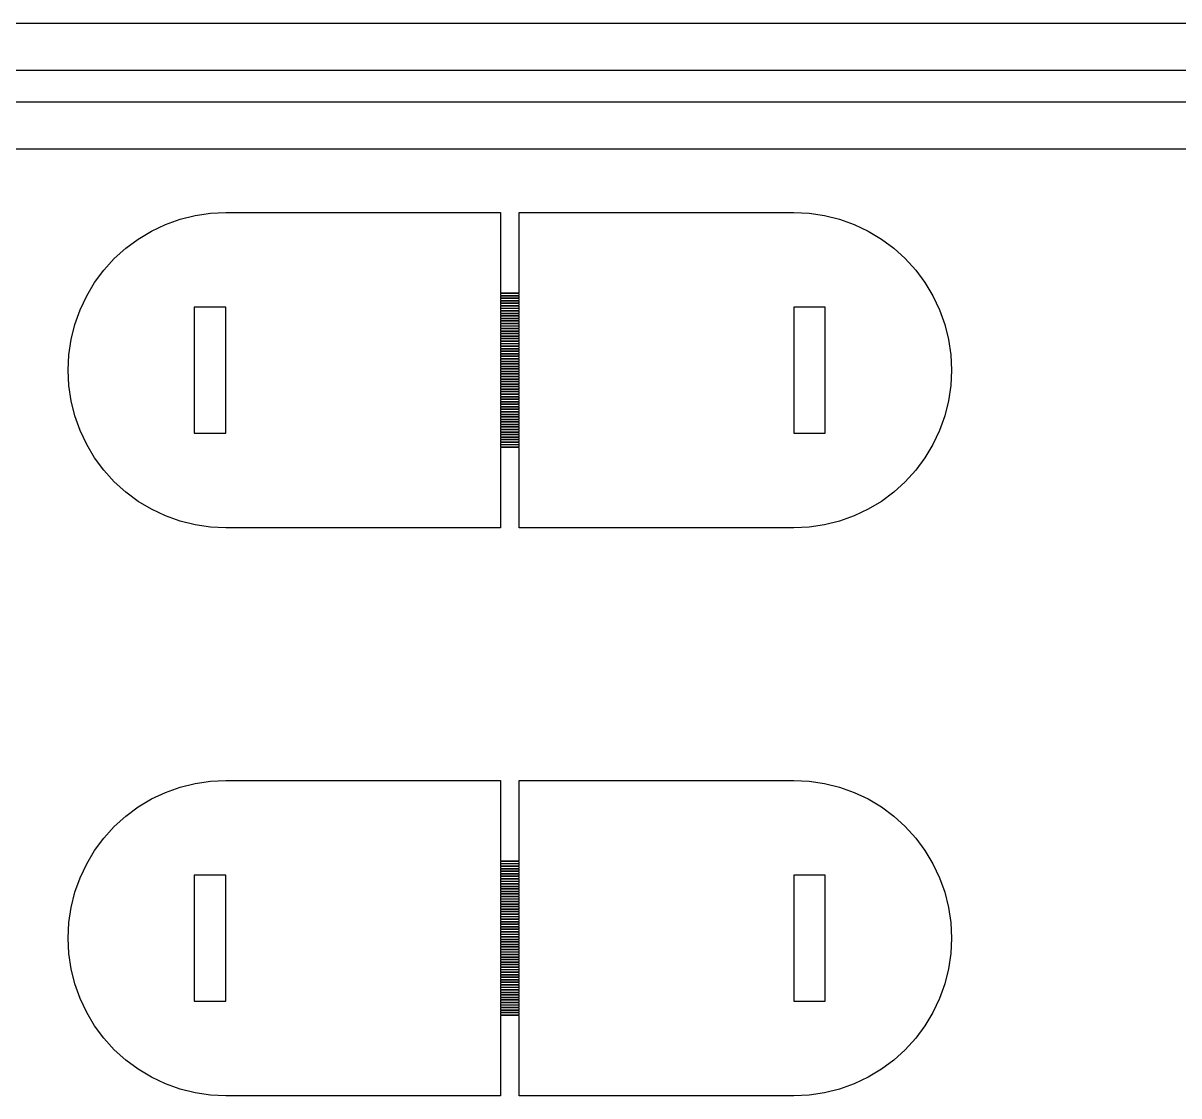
# Model space of a CAD drawing. Header units: metres. Extents: x -16 to 132, y -40 to 113.
# Drawn here: x 19.72 to 38.45, y 57.27 to 74.65 of the extents above; entities that cross this region are included whole.
import ezdxf

# ---------------------------------------------------------------- set-up
doc = ezdxf.new("R2010")
doc.units = ezdxf.units.M

msp = doc.modelspace()

# ---------------------------------------------------------------- linework, layer by layer
for p, q in [((-1.0226, 74.6498), (111.463, 74.6498)), ((110.696, 73.8828), (-0.25565, 73.8828)), ((0.25565, 73.3715), (110.185, 73.3715)), ((109.418, 72.6046), (1.0226, 72.6046)), ((22.5098, 71.5329), (22.7579, 71.5697)), ((22.7579, 71.5697), (23.0085, 71.582)), ((23.0085, 71.582), (27.4568, 71.582)), ((27.4568, 71.582), (27.4568, 70.2782)), ((27.7636, 70.2782), (27.7636, 71.582)), ((27.7636, 71.582), (32.2119, 71.582)), ((32.2119, 71.582), (32.4625, 71.5697)), ((32.4625, 71.5697), (32.7106, 71.5329)), ((21.8034, 71.2801), (22.0302, 71.3874)), ((22.0302, 71.3874), (22.2664, 71.4719)), ((22.2664, 71.4719), (22.5098, 71.5329)), ((32.7106, 71.5329), (32.954, 71.4719)), ((32.954, 71.4719), (33.1902, 71.3874)), ((33.1902, 71.3874), (33.417, 71.2801)), ((21.5882, 71.1511), (21.8034, 71.2801)), ((33.417, 71.2801), (33.6322, 71.1511)), ((21.2008, 70.8332), (21.3867, 71.0017)), ((21.3867, 71.0017), (21.5882, 71.1511)), ((33.6322, 71.1511), (33.8337, 71.0017)), ((33.8337, 71.0017), (34.0196, 70.8332)), ((21.0323, 70.6473), (21.2008, 70.8332)), ((34.0196, 70.8332), (34.1881, 70.6473)), ((20.8829, 70.4458), (21.0323, 70.6473)), ((34.1881, 70.6473), (34.3375, 70.4458)), ((20.7539, 70.2306), (20.8829, 70.4458)), ((34.3375, 70.4458), (34.4665, 70.2306)), ((27.4568, 70.2782), (27.7636, 70.2782)), ((27.7636, 70.2679), (27.4568, 70.2679)), ((27.4568, 70.2679), (27.4568, 70.2373)), ((27.4568, 70.2373), (27.7636, 70.2373)), ((27.7636, 70.2373), (27.7636, 70.2679)), ((20.6466, 70.0038), (20.7539, 70.2306)), ((23.0085, 70.0481), (22.4972, 70.0481)), ((22.4972, 70.0481), (22.4972, 68.0029)), ((23.0085, 68.0029), (23.0085, 70.0481)), ((27.7636, 70.227), (27.4568, 70.227)), ((27.4568, 70.227), (27.4568, 70.1964)), ((27.4568, 70.1964), (27.7636, 70.1964)), ((27.7636, 70.1861), (27.4568, 70.1861)), ((27.4568, 70.1861), (27.4568, 70.1555)), ((27.4568, 70.1555), (27.7636, 70.1555)), ((27.7636, 70.1452), (27.4568, 70.1452)), ((27.4568, 70.1452), (27.4568, 70.1145)), ((27.4568, 70.1145), (27.7636, 70.1145)), ((27.7636, 70.1043), (27.4568, 70.1043)), ((27.4568, 70.1043), (27.4568, 70.0737)), ((27.4568, 70.0737), (27.7636, 70.0737)), ((27.7636, 70.0634), (27.4568, 70.0634)), ((27.4568, 70.0634), (27.4568, 70.0327)), ((27.7636, 70.1964), (27.7636, 70.227)), ((27.7636, 70.1555), (27.7636, 70.1861)), ((27.7636, 70.1145), (27.7636, 70.1452)), ((27.7636, 70.0737), (27.7636, 70.1043)), ((27.7636, 70.0327), (27.7636, 70.0634)), ((32.7232, 70.0481), (32.2119, 70.0481)), ((32.2119, 70.0481), (32.2119, 68.0029)), ((32.7232, 68.0029), (32.7232, 70.0481)), ((34.4665, 70.2306), (34.5738, 70.0038)), ((20.5621, 69.7676), (20.6466, 70.0038)), ((27.4568, 70.0327), (27.7636, 70.0327)), ((27.7636, 70.0225), (27.4568, 70.0225)), ((27.4568, 70.0225), (27.4568, 69.9918)), ((27.4568, 69.9918), (27.7636, 69.9918)), ((27.7636, 69.9816), (27.4568, 69.9816)), ((27.4568, 69.9816), (27.4568, 69.9509)), ((27.4568, 69.9509), (27.7636, 69.9509)), ((27.7636, 69.9407), (27.4568, 69.9407)), ((27.4568, 69.9407), (27.4568, 69.91)), ((27.4568, 69.91), (27.7636, 69.91)), ((27.7636, 69.8998), (27.4568, 69.8998)), ((27.4568, 69.8998), (27.4568, 69.8691)), ((27.4568, 69.8691), (27.7636, 69.8691)), ((27.7636, 69.9918), (27.7636, 70.0225)), ((27.7636, 69.9509), (27.7636, 69.9816)), ((27.7636, 69.91), (27.7636, 69.9407)), ((27.7636, 69.8691), (27.7636, 69.8998)), ((34.5738, 70.0038), (34.6583, 69.7676)), ((20.5011, 69.5242), (20.5621, 69.7676)), ((27.7636, 69.8589), (27.4568, 69.8589)), ((27.4568, 69.8589), (27.4568, 69.8282)), ((27.4568, 69.8282), (27.7636, 69.8282)), ((27.7636, 69.818), (27.4568, 69.818)), ((27.4568, 69.818), (27.4568, 69.7873)), ((27.4568, 69.7873), (27.7636, 69.7873)), ((27.7636, 69.7771), (27.4568, 69.7771)), ((27.4568, 69.7771), (27.4568, 69.7464)), ((27.4568, 69.7464), (27.7636, 69.7464)), ((27.7636, 69.7362), (27.4568, 69.7362)), ((27.4568, 69.7362), (27.4568, 69.7055)), ((27.4568, 69.7055), (27.7636, 69.7055)), ((27.7636, 69.6953), (27.4568, 69.6953)), ((27.4568, 69.6953), (27.4568, 69.6646)), ((27.7636, 69.8282), (27.7636, 69.8589)), ((27.7636, 69.7873), (27.7636, 69.818)), ((27.7636, 69.7464), (27.7636, 69.7771)), ((27.7636, 69.7055), (27.7636, 69.7362)), ((27.7636, 69.6646), (27.7636, 69.6953)), ((34.6583, 69.7676), (34.7193, 69.5242)), ((20.4643, 69.2761), (20.5011, 69.5242)), ((27.4568, 69.6646), (27.7636, 69.6646)), ((27.7636, 69.6544), (27.4568, 69.6544)), ((27.4568, 69.6544), (27.4568, 69.6237)), ((27.4568, 69.6237), (27.7636, 69.6237)), ((27.7636, 69.6135), (27.4568, 69.6135)), ((27.4568, 69.6135), (27.4568, 69.5828)), ((27.4568, 69.5828), (27.7636, 69.5828)), ((27.7636, 69.5726), (27.4568, 69.5726)), ((27.4568, 69.5726), (27.4568, 69.5419)), ((27.4568, 69.5419), (27.7636, 69.5419)), ((27.7636, 69.5317), (27.4568, 69.5317)), ((27.4568, 69.5317), (27.4568, 69.501)), ((27.4568, 69.501), (27.7636, 69.501)), ((27.7636, 69.4908), (27.4568, 69.4908)), ((27.4568, 69.4908), (27.4568, 69.4601)), ((27.7636, 69.6237), (27.7636, 69.6544)), ((27.7636, 69.5828), (27.7636, 69.6135)), ((27.7636, 69.5419), (27.7636, 69.5726)), ((27.7636, 69.501), (27.7636, 69.5317)), ((27.7636, 69.4601), (27.7636, 69.4908)), ((34.7193, 69.5242), (34.7561, 69.2761)), ((27.4568, 69.4601), (27.7636, 69.4601)), ((27.7636, 69.4499), (27.4568, 69.4499)), ((27.4568, 69.4499), (27.4568, 69.4192)), ((27.4568, 69.4192), (27.7636, 69.4192)), ((27.7636, 69.409), (27.4568, 69.409)), ((27.4568, 69.409), (27.4568, 69.3783)), ((27.4568, 69.3783), (27.7636, 69.3783)), ((27.7636, 69.3681), (27.4568, 69.3681)), ((27.4568, 69.3681), (27.4568, 69.3374)), ((27.4568, 69.3374), (27.7636, 69.3374)), ((27.7636, 69.3272), (27.4568, 69.3272)), ((27.4568, 69.3272), (27.4568, 69.2965)), ((27.7636, 69.4192), (27.7636, 69.4499)), ((27.7636, 69.3783), (27.7636, 69.409)), ((27.7636, 69.3374), (27.7636, 69.3681)), ((27.7636, 69.2965), (27.7636, 69.3272)), ((20.452, 69.0255), (20.4643, 69.2761)), ((27.4568, 69.2965), (27.7636, 69.2965)), ((27.7636, 69.2862), (27.4568, 69.2862)), ((27.4568, 69.2862), (27.4568, 69.2556)), ((27.4568, 69.2556), (27.7636, 69.2556)), ((27.7636, 69.2453), (27.4568, 69.2453)), ((27.4568, 69.2453), (27.4568, 69.2147)), ((27.4568, 69.2147), (27.7636, 69.2147)), ((27.7636, 69.2044), (27.4568, 69.2044)), ((27.4568, 69.2044), (27.4568, 69.1738)), ((27.4568, 69.1738), (27.7636, 69.1738)), ((27.7636, 69.1635), (27.4568, 69.1635)), ((27.4568, 69.1635), (27.4568, 69.1329)), ((27.4568, 69.1329), (27.7636, 69.1329)), ((27.7636, 69.1226), (27.4568, 69.1226)), ((27.4568, 69.1226), (27.4568, 69.0919)), ((27.7636, 69.2556), (27.7636, 69.2862)), ((27.7636, 69.2147), (27.7636, 69.2453)), ((27.7636, 69.1738), (27.7636, 69.2044)), ((27.7636, 69.1329), (27.7636, 69.1635)), ((27.7636, 69.0919), (27.7636, 69.1226)), ((34.7561, 69.2761), (34.7684, 69.0255)), ((20.4643, 68.7749), (20.452, 69.0255)), ((27.4568, 69.0919), (27.7636, 69.0919)), ((27.7636, 69.0817), (27.4568, 69.0817)), ((27.4568, 69.0817), (27.4568, 69.0511)), ((27.4568, 69.0511), (27.7636, 69.0511)), ((27.7636, 69.0408), (27.4568, 69.0408)), ((27.4568, 69.0408), (27.4568, 69.0101)), ((27.4568, 69.0101), (27.7636, 69.0101)), ((27.7636, 68.9999), (27.4568, 68.9999)), ((27.4568, 68.9999), (27.4568, 68.9693)), ((27.4568, 68.9693), (27.7636, 68.9693)), ((27.7636, 68.959), (27.4568, 68.959)), ((27.4568, 68.959), (27.4568, 68.9284)), ((27.4568, 68.9284), (27.7636, 68.9284)), ((27.7636, 69.0511), (27.7636, 69.0817)), ((27.7636, 69.0101), (27.7636, 69.0408)), ((27.7636, 68.9693), (27.7636, 68.9999)), ((27.7636, 68.9284), (27.7636, 68.959)), ((34.7684, 69.0255), (34.7561, 68.7749)), ((20.5011, 68.5267), (20.4643, 68.7749)), ((27.7636, 68.9181), (27.4568, 68.9181)), ((27.4568, 68.9181), (27.4568, 68.8875)), ((27.4568, 68.8875), (27.7636, 68.8875)), ((27.7636, 68.8772), (27.4568, 68.8772)), ((27.4568, 68.8772), (27.4568, 68.8465)), ((27.4568, 68.8465), (27.7636, 68.8465)), ((27.7636, 68.8363), (27.4568, 68.8363)), ((27.4568, 68.8363), (27.4568, 68.8056)), ((27.4568, 68.8056), (27.7636, 68.8056)), ((27.7636, 68.7954), (27.4568, 68.7954)), ((27.4568, 68.7954), (27.4568, 68.7647)), ((27.4568, 68.7647), (27.7636, 68.7647)), ((27.7636, 68.7545), (27.4568, 68.7545)), ((27.4568, 68.7545), (27.4568, 68.7238)), ((27.7636, 68.8875), (27.7636, 68.9181)), ((27.7636, 68.8465), (27.7636, 68.8772)), ((27.7636, 68.8056), (27.7636, 68.8363)), ((27.7636, 68.7647), (27.7636, 68.7954)), ((27.7636, 68.7238), (27.7636, 68.7545)), ((34.7561, 68.7749), (34.7193, 68.5267)), ((27.4568, 68.7238), (27.7636, 68.7238)), ((27.7636, 68.7136), (27.4568, 68.7136)), ((27.4568, 68.7136), (27.4568, 68.6829)), ((27.4568, 68.6829), (27.7636, 68.6829)), ((27.7636, 68.6727), (27.4568, 68.6727)), ((27.4568, 68.6727), (27.4568, 68.642)), ((27.4568, 68.642), (27.7636, 68.642)), ((27.7636, 68.6318), (27.4568, 68.6318)), ((27.4568, 68.6318), (27.4568, 68.6011)), ((27.4568, 68.6011), (27.7636, 68.6011)), ((27.7636, 68.5909), (27.4568, 68.5909)), ((27.4568, 68.5909), (27.4568, 68.5602)), ((27.4568, 68.5602), (27.7636, 68.5602)), ((27.7636, 68.55), (27.4568, 68.55)), ((27.4568, 68.55), (27.4568, 68.5193)), ((27.7636, 68.6829), (27.7636, 68.7136)), ((27.7636, 68.642), (27.7636, 68.6727)), ((27.7636, 68.6011), (27.7636, 68.6318)), ((27.7636, 68.5602), (27.7636, 68.5909)), ((27.7636, 68.5193), (27.7636, 68.55)), ((20.5621, 68.2834), (20.5011, 68.5267)), ((27.4568, 68.5193), (27.7636, 68.5193)), ((27.7636, 68.5091), (27.4568, 68.5091)), ((27.4568, 68.5091), (27.4568, 68.4784)), ((27.4568, 68.4784), (27.7636, 68.4784)), ((27.7636, 68.4682), (27.4568, 68.4682)), ((27.4568, 68.4682), (27.4568, 68.4375)), ((27.4568, 68.4375), (27.7636, 68.4375)), ((27.7636, 68.4273), (27.4568, 68.4273)), ((27.4568, 68.4273), (27.4568, 68.3966)), ((27.4568, 68.3966), (27.7636, 68.3966)), ((27.7636, 68.3864), (27.4568, 68.3864)), ((27.4568, 68.3864), (27.4568, 68.3557)), ((27.7636, 68.4784), (27.7636, 68.5091)), ((27.7636, 68.4375), (27.7636, 68.4682)), ((27.7636, 68.3966), (27.7636, 68.4273)), ((27.7636, 68.3557), (27.7636, 68.3864)), ((34.7193, 68.5267), (34.6583, 68.2834)), ((20.6466, 68.0472), (20.5621, 68.2834)), ((27.4568, 68.3557), (27.7636, 68.3557)), ((27.7636, 68.3455), (27.4568, 68.3455)), ((27.4568, 68.3455), (27.4568, 68.3148)), ((27.4568, 68.3148), (27.7636, 68.3148)), ((27.7636, 68.3046), (27.4568, 68.3046)), ((27.4568, 68.3046), (27.4568, 68.2739)), ((27.4568, 68.2739), (27.7636, 68.2739)), ((27.7636, 68.2637), (27.4568, 68.2637)), ((27.4568, 68.2637), (27.4568, 68.233)), ((27.4568, 68.233), (27.7636, 68.233)), ((27.7636, 68.2228), (27.4568, 68.2228)), ((27.4568, 68.2228), (27.4568, 68.1921)), ((27.4568, 68.1921), (27.7636, 68.1921)), ((27.7636, 68.1819), (27.4568, 68.1819)), ((27.4568, 68.1819), (27.4568, 68.1512)), ((27.7636, 68.3148), (27.7636, 68.3455)), ((27.7636, 68.2739), (27.7636, 68.3046)), ((27.7636, 68.233), (27.7636, 68.2637)), ((27.7636, 68.1921), (27.7636, 68.2228)), ((27.7636, 68.1512), (27.7636, 68.1819)), ((34.6583, 68.2834), (34.5738, 68.0472)), ((20.7539, 67.8204), (20.6466, 68.0472)), ((22.4972, 68.0029), (23.0085, 68.0029)), ((27.4568, 68.1512), (27.7636, 68.1512)), ((27.7636, 68.141), (27.4568, 68.141)), ((27.4568, 68.141), (27.4568, 68.1103)), ((27.4568, 68.1103), (27.7636, 68.1103)), ((27.7636, 68.1), (27.4568, 68.1)), ((27.4568, 68.1), (27.4568, 68.0694)), ((27.4568, 68.0694), (27.7636, 68.0694)), ((27.7636, 68.0591), (27.4568, 68.0591)), ((27.4568, 68.0591), (27.4568, 68.0285)), ((27.4568, 68.0285), (27.7636, 68.0285)), ((27.7636, 68.0182), (27.4568, 68.0182)), ((27.4568, 68.0182), (27.4568, 67.9875)), ((27.4568, 67.9875), (27.7636, 67.9875)), ((27.7636, 68.1103), (27.7636, 68.141)), ((27.7636, 68.0694), (27.7636, 68.1)), ((27.7636, 68.0285), (27.7636, 68.0591)), ((27.7636, 67.9875), (27.7636, 68.0182)), ((32.2119, 68.0029), (32.7232, 68.0029)), ((34.5738, 68.0472), (34.4665, 67.8204)), ((20.8829, 67.6052), (20.7539, 67.8204)), ((27.7636, 67.9773), (27.4568, 67.9773)), ((27.4568, 67.9773), (27.4568, 67.9467)), ((27.4568, 67.9467), (27.7636, 67.9467)), ((27.7636, 67.9364), (27.4568, 67.9364)), ((27.4568, 67.9364), (27.4568, 67.9058)), ((27.4568, 67.9058), (27.7636, 67.9058)), ((27.7636, 67.8955), (27.4568, 67.8955)), ((27.4568, 67.8955), (27.4568, 67.8649)), ((27.4568, 67.8649), (27.7636, 67.8649)), ((27.7636, 67.8546), (27.4568, 67.8546)), ((27.4568, 67.8546), (27.4568, 67.8239)), ((27.4568, 67.8239), (27.7636, 67.8239)), ((27.7636, 67.8137), (27.4568, 67.8137)), ((27.4568, 67.8137), (27.4568, 67.783)), ((27.7636, 67.9467), (27.7636, 67.9773)), ((27.7636, 67.9058), (27.7636, 67.9364)), ((27.7636, 67.8649), (27.7636, 67.8955)), ((27.7636, 67.8239), (27.7636, 67.8546)), ((27.7636, 67.783), (27.7636, 67.8137)), ((34.4665, 67.8204), (34.3375, 67.6052)), ((27.4568, 67.783), (27.7636, 67.783)), ((27.7636, 67.7728), (27.4568, 67.7728)), ((27.4568, 67.7728), (27.4568, 66.469)), ((27.7636, 66.469), (27.7636, 67.7728)), ((21.0323, 67.4037), (20.8829, 67.6052)), ((34.3375, 67.6052), (34.1881, 67.4037)), ((21.2008, 67.2178), (21.0323, 67.4037)), ((34.1881, 67.4037), (34.0196, 67.2178)), ((21.3867, 67.0493), (21.2008, 67.2178)), ((34.0196, 67.2178), (33.8337, 67.0493)), ((21.5882, 66.8999), (21.3867, 67.0493)), ((21.8034, 66.7709), (21.5882, 66.8999)), ((33.6322, 66.8999), (33.417, 66.7709)), ((33.8337, 67.0493), (33.6322, 66.8999)), ((22.0302, 66.6636), (21.8034, 66.7709)), ((33.417, 66.7709), (33.1902, 66.6636)), ((22.2664, 66.5791), (22.0302, 66.6636)), ((22.5098, 66.5181), (22.2664, 66.5791)), ((22.7579, 66.4813), (22.5098, 66.5181)), ((32.7106, 66.5181), (32.4625, 66.4813)), ((32.954, 66.5791), (32.7106, 66.5181)), ((33.1902, 66.6636), (32.954, 66.5791)), ((23.0085, 66.469), (22.7579, 66.4813)), ((27.4568, 66.469), (23.0085, 66.469)), ((32.2119, 66.469), (27.7636, 66.469)), ((32.4625, 66.4813), (32.2119, 66.469)), ((22.7579, 62.3663), (23.0085, 62.3786)), ((23.0085, 62.3786), (27.4568, 62.3786)), ((27.4568, 62.3786), (27.4568, 61.0748)), ((27.7636, 61.0748), (27.7636, 62.3786)), ((27.7636, 62.3786), (32.2119, 62.3786)), ((32.2119, 62.3786), (32.4625, 62.3663)), ((21.8034, 62.0767), (22.0302, 62.184)), ((22.0302, 62.184), (22.2664, 62.2685)), ((22.2664, 62.2685), (22.5098, 62.3295)), ((22.5098, 62.3295), (22.7579, 62.3663)), ((32.4625, 62.3663), (32.7106, 62.3295)), ((32.7106, 62.3295), (32.954, 62.2685)), ((32.954, 62.2685), (33.1902, 62.184)), ((33.1902, 62.184), (33.417, 62.0767)), ((21.5882, 61.9477), (21.8034, 62.0767)), ((33.417, 62.0767), (33.6322, 61.9477)), ((21.3867, 61.7983), (21.5882, 61.9477)), ((33.6322, 61.9477), (33.8337, 61.7983)), ((21.0323, 61.4439), (21.2008, 61.6298)), ((21.2008, 61.6298), (21.3867, 61.7983)), ((33.8337, 61.7983), (34.0196, 61.6298)), ((34.0196, 61.6298), (34.1881, 61.4439)), ((20.8829, 61.2424), (21.0323, 61.4439)), ((34.1881, 61.4439), (34.3375, 61.2424)), ((20.7539, 61.0272), (20.8829, 61.2424)), ((27.4568, 61.0748), (27.7636, 61.0748)), ((27.7636, 61.0645), (27.4568, 61.0645)), ((27.4568, 61.0645), (27.4568, 61.0339)), ((27.7636, 61.0339), (27.7636, 61.0645)), ((34.3375, 61.2424), (34.4665, 61.0272)), ((20.6466, 60.8004), (20.7539, 61.0272)), ((27.4568, 61.0339), (27.7636, 61.0339)), ((27.7636, 61.0236), (27.4568, 61.0236)), ((27.4568, 61.0236), (27.4568, 60.993)), ((27.4568, 60.993), (27.7636, 60.993)), ((27.7636, 60.9827), (27.4568, 60.9827)), ((27.4568, 60.9827), (27.4568, 60.9521)), ((27.4568, 60.9521), (27.7636, 60.9521)), ((27.7636, 60.9418), (27.4568, 60.9418)), ((27.4568, 60.9418), (27.4568, 60.9111)), ((27.4568, 60.9111), (27.7636, 60.9111)), ((27.7636, 60.9009), (27.4568, 60.9009)), ((27.4568, 60.9009), (27.4568, 60.8703)), ((27.4568, 60.8703), (27.7636, 60.8703)), ((27.7636, 60.993), (27.7636, 61.0236)), ((27.7636, 60.9521), (27.7636, 60.9827)), ((27.7636, 60.9111), (27.7636, 60.9418)), ((27.7636, 60.8703), (27.7636, 60.9009)), ((34.4665, 61.0272), (34.5738, 60.8004)), ((20.5621, 60.5642), (20.6466, 60.8004)), ((23.0085, 60.8447), (22.4972, 60.8447)), ((22.4972, 60.8447), (22.4972, 58.7995)), ((23.0085, 58.7995), (23.0085, 60.8447)), ((27.7636, 60.86), (27.4568, 60.86)), ((27.4568, 60.86), (27.4568, 60.8293)), ((27.4568, 60.8293), (27.7636, 60.8293)), ((27.7636, 60.8191), (27.4568, 60.8191)), ((27.4568, 60.8191), (27.4568, 60.7884)), ((27.4568, 60.7884), (27.7636, 60.7884)), ((27.7636, 60.7782), (27.4568, 60.7782)), ((27.4568, 60.7782), (27.4568, 60.7475)), ((27.4568, 60.7475), (27.7636, 60.7475)), ((27.7636, 60.7373), (27.4568, 60.7373)), ((27.4568, 60.7373), (27.4568, 60.7066)), ((27.4568, 60.7066), (27.7636, 60.7066)), ((27.7636, 60.6964), (27.4568, 60.6964)), ((27.4568, 60.6964), (27.4568, 60.6657)), ((27.7636, 60.8293), (27.7636, 60.86)), ((27.7636, 60.7884), (27.7636, 60.8191)), ((27.7636, 60.7475), (27.7636, 60.7782)), ((27.7636, 60.7066), (27.7636, 60.7373)), ((27.7636, 60.6657), (27.7636, 60.6964)), ((32.7232, 60.8447), (32.2119, 60.8447)), ((32.2119, 60.8447), (32.2119, 58.7995)), ((32.7232, 58.7995), (32.7232, 60.8447)), ((34.5738, 60.8004), (34.6583, 60.5642)), ((20.5011, 60.3208), (20.5621, 60.5642)), ((27.4568, 60.6657), (27.7636, 60.6657)), ((27.7636, 60.6555), (27.4568, 60.6555)), ((27.4568, 60.6555), (27.4568, 60.6248)), ((27.4568, 60.6248), (27.7636, 60.6248)), ((27.7636, 60.6146), (27.4568, 60.6146)), ((27.4568, 60.6146), (27.4568, 60.5839)), ((27.4568, 60.5839), (27.7636, 60.5839)), ((27.7636, 60.5737), (27.4568, 60.5737)), ((27.4568, 60.5737), (27.4568, 60.543)), ((27.4568, 60.543), (27.7636, 60.543)), ((27.7636, 60.5328), (27.4568, 60.5328)), ((27.4568, 60.5328), (27.4568, 60.5021)), ((27.4568, 60.5021), (27.7636, 60.5021)), ((27.7636, 60.6248), (27.7636, 60.6555)), ((27.7636, 60.5839), (27.7636, 60.6146)), ((27.7636, 60.543), (27.7636, 60.5737)), ((27.7636, 60.5021), (27.7636, 60.5328)), ((34.6583, 60.5642), (34.7193, 60.3208)), ((20.4643, 60.0727), (20.5011, 60.3208)), ((27.7636, 60.4919), (27.4568, 60.4919)), ((27.4568, 60.4919), (27.4568, 60.4612)), ((27.4568, 60.4612), (27.7636, 60.4612)), ((27.7636, 60.451), (27.4568, 60.451)), ((27.4568, 60.451), (27.4568, 60.4203)), ((27.4568, 60.4203), (27.7636, 60.4203)), ((27.7636, 60.4101), (27.4568, 60.4101)), ((27.4568, 60.4101), (27.4568, 60.3794)), ((27.4568, 60.3794), (27.7636, 60.3794)), ((27.7636, 60.3692), (27.4568, 60.3692)), ((27.4568, 60.3692), (27.4568, 60.3385)), ((27.4568, 60.3385), (27.7636, 60.3385)), ((27.7636, 60.3283), (27.4568, 60.3283)), ((27.4568, 60.3283), (27.4568, 60.2976)), ((27.7636, 60.4612), (27.7636, 60.4919)), ((27.7636, 60.4203), (27.7636, 60.451)), ((27.7636, 60.3794), (27.7636, 60.4101)), ((27.7636, 60.3385), (27.7636, 60.3692)), ((27.7636, 60.2976), (27.7636, 60.3283)), ((34.7193, 60.3208), (34.7561, 60.0727)), ((27.4568, 60.2976), (27.7636, 60.2976)), ((27.7636, 60.2874), (27.4568, 60.2874)), ((27.4568, 60.2874), (27.4568, 60.2567)), ((27.4568, 60.2567), (27.7636, 60.2567)), ((27.7636, 60.2465), (27.4568, 60.2465)), ((27.4568, 60.2465), (27.4568, 60.2158)), ((27.4568, 60.2158), (27.7636, 60.2158)), ((27.7636, 60.2056), (27.4568, 60.2056)), ((27.4568, 60.2056), (27.4568, 60.1749)), ((27.4568, 60.1749), (27.7636, 60.1749)), ((27.7636, 60.1647), (27.4568, 60.1647)), ((27.4568, 60.1647), (27.4568, 60.134)), ((27.4568, 60.134), (27.7636, 60.134)), ((27.7636, 60.1238), (27.4568, 60.1238)), ((27.4568, 60.1238), (27.4568, 60.0931)), ((27.7636, 60.2567), (27.7636, 60.2874)), ((27.7636, 60.2158), (27.7636, 60.2465)), ((27.7636, 60.1749), (27.7636, 60.2056)), ((27.7636, 60.134), (27.7636, 60.1647)), ((27.7636, 60.0931), (27.7636, 60.1238)), ((20.452, 59.8221), (20.4643, 60.0727)), ((27.4568, 60.0931), (27.7636, 60.0931)), ((27.7636, 60.0828), (27.4568, 60.0828)), ((27.4568, 60.0828), (27.4568, 60.0522)), ((27.4568, 60.0522), (27.7636, 60.0522)), ((27.7636, 60.0419), (27.4568, 60.0419)), ((27.4568, 60.0419), (27.4568, 60.0113)), ((27.4568, 60.0113), (27.7636, 60.0113)), ((27.7636, 60.001), (27.4568, 60.001)), ((27.4568, 60.001), (27.4568, 59.9704)), ((27.4568, 59.9704), (27.7636, 59.9704)), ((27.7636, 59.9601), (27.4568, 59.9601)), ((27.4568, 59.9601), (27.4568, 59.9295)), ((27.7636, 60.0522), (27.7636, 60.0828)), ((27.7636, 60.0113), (27.7636, 60.0419)), ((27.7636, 59.9704), (27.7636, 60.001)), ((27.7636, 59.9295), (27.7636, 59.9601)), ((34.7561, 60.0727), (34.7684, 59.8221)), ((20.4643, 59.5715), (20.452, 59.8221)), ((27.4568, 59.9295), (27.7636, 59.9295)), ((27.7636, 59.9192), (27.4568, 59.9192)), ((27.4568, 59.9192), (27.4568, 59.8885)), ((27.4568, 59.8885), (27.7636, 59.8885)), ((27.7636, 59.8783), (27.4568, 59.8783)), ((27.4568, 59.8783), (27.4568, 59.8477)), ((27.4568, 59.8477), (27.7636, 59.8477)), ((27.7636, 59.8374), (27.4568, 59.8374)), ((27.4568, 59.8374), (27.4568, 59.8067)), ((27.4568, 59.8067), (27.7636, 59.8067)), ((27.7636, 59.7965), (27.4568, 59.7965)), ((27.4568, 59.7965), (27.4568, 59.7659)), ((27.4568, 59.7659), (27.7636, 59.7659)), ((27.7636, 59.7556), (27.4568, 59.7556)), ((27.4568, 59.7556), (27.4568, 59.725)), ((27.7636, 59.8885), (27.7636, 59.9192)), ((27.7636, 59.8477), (27.7636, 59.8783)), ((27.7636, 59.8067), (27.7636, 59.8374)), ((27.7636, 59.7659), (27.7636, 59.7965)), ((27.7636, 59.725), (27.7636, 59.7556)), ((34.7684, 59.8221), (34.7561, 59.5715)), ((20.5011, 59.3233), (20.4643, 59.5715)), ((27.4568, 59.725), (27.7636, 59.725)), ((27.7636, 59.7147), (27.4568, 59.7147)), ((27.4568, 59.7147), (27.4568, 59.6841)), ((27.4568, 59.6841), (27.7636, 59.6841)), ((27.7636, 59.6738), (27.4568, 59.6738)), ((27.4568, 59.6738), (27.4568, 59.6431)), ((27.4568, 59.6431), (27.7636, 59.6431)), ((27.7636, 59.6329), (27.4568, 59.6329)), ((27.4568, 59.6329), (27.4568, 59.6022)), ((27.4568, 59.6022), (27.7636, 59.6022)), ((27.7636, 59.592), (27.4568, 59.592)), ((27.4568, 59.592), (27.4568, 59.5613)), ((27.4568, 59.5613), (27.7636, 59.5613)), ((27.7636, 59.6841), (27.7636, 59.7147)), ((27.7636, 59.6431), (27.7636, 59.6738)), ((27.7636, 59.6022), (27.7636, 59.6329)), ((27.7636, 59.5613), (27.7636, 59.592)), ((34.7561, 59.5715), (34.7193, 59.3233)), ((27.7636, 59.5511), (27.4568, 59.5511)), ((27.4568, 59.5511), (27.4568, 59.5204)), ((27.4568, 59.5204), (27.7636, 59.5204)), ((27.7636, 59.5102), (27.4568, 59.5102)), ((27.4568, 59.5102), (27.4568, 59.4795)), ((27.4568, 59.4795), (27.7636, 59.4795)), ((27.7636, 59.4693), (27.4568, 59.4693)), ((27.4568, 59.4693), (27.4568, 59.4386)), ((27.4568, 59.4386), (27.7636, 59.4386)), ((27.7636, 59.4284), (27.4568, 59.4284)), ((27.4568, 59.4284), (27.4568, 59.3977)), ((27.4568, 59.3977), (27.7636, 59.3977)), ((27.7636, 59.3875), (27.4568, 59.3875)), ((27.4568, 59.3875), (27.4568, 59.3568)), ((27.7636, 59.5204), (27.7636, 59.5511)), ((27.7636, 59.4795), (27.7636, 59.5102)), ((27.7636, 59.4386), (27.7636, 59.4693)), ((27.7636, 59.3977), (27.7636, 59.4284)), ((27.7636, 59.3568), (27.7636, 59.3875)), ((20.5621, 59.08), (20.5011, 59.3233)), ((27.4568, 59.3568), (27.7636, 59.3568)), ((27.7636, 59.3466), (27.4568, 59.3466)), ((27.4568, 59.3466), (27.4568, 59.3159)), ((27.4568, 59.3159), (27.7636, 59.3159)), ((27.7636, 59.3057), (27.4568, 59.3057)), ((27.4568, 59.3057), (27.4568, 59.275)), ((27.4568, 59.275), (27.7636, 59.275)), ((27.7636, 59.2648), (27.4568, 59.2648)), ((27.4568, 59.2648), (27.4568, 59.2341)), ((27.4568, 59.2341), (27.7636, 59.2341)), ((27.7636, 59.2239), (27.4568, 59.2239)), ((27.4568, 59.2239), (27.4568, 59.1932)), ((27.4568, 59.1932), (27.7636, 59.1932)), ((27.7636, 59.3159), (27.7636, 59.3466)), ((27.7636, 59.275), (27.7636, 59.3057)), ((27.7636, 59.2341), (27.7636, 59.2648)), ((27.7636, 59.1932), (27.7636, 59.2239)), ((34.7193, 59.3233), (34.6583, 59.08)), ((20.6466, 58.8438), (20.5621, 59.08)), ((27.7636, 59.183), (27.4568, 59.183)), ((27.4568, 59.183), (27.4568, 59.1523)), ((27.4568, 59.1523), (27.7636, 59.1523)), ((27.7636, 59.1421), (27.4568, 59.1421)), ((27.4568, 59.1421), (27.4568, 59.1114)), ((27.4568, 59.1114), (27.7636, 59.1114)), ((27.7636, 59.1012), (27.4568, 59.1012)), ((27.4568, 59.1012), (27.4568, 59.0705)), ((27.4568, 59.0705), (27.7636, 59.0705)), ((27.7636, 59.0603), (27.4568, 59.0603)), ((27.4568, 59.0603), (27.4568, 59.0296)), ((27.4568, 59.0296), (27.7636, 59.0296)), ((27.7636, 59.0194), (27.4568, 59.0194)), ((27.4568, 59.0194), (27.4568, 58.9887)), ((27.7636, 59.1523), (27.7636, 59.183)), ((27.7636, 59.1114), (27.7636, 59.1421)), ((27.7636, 59.0705), (27.7636, 59.1012)), ((27.7636, 59.0296), (27.7636, 59.0603)), ((27.7636, 58.9887), (27.7636, 59.0194)), ((34.6583, 59.08), (34.5738, 58.8438)), ((20.7539, 58.617), (20.6466, 58.8438)), ((27.4568, 58.9887), (27.7636, 58.9887)), ((27.7636, 58.9785), (27.4568, 58.9785)), ((27.4568, 58.9785), (27.4568, 58.9478)), ((27.4568, 58.9478), (27.7636, 58.9478)), ((27.7636, 58.9375), (27.4568, 58.9375)), ((27.4568, 58.9375), (27.4568, 58.9069)), ((27.4568, 58.9069), (27.7636, 58.9069)), ((27.7636, 58.8966), (27.4568, 58.8966)), ((27.4568, 58.8966), (27.4568, 58.866)), ((27.4568, 58.866), (27.7636, 58.866)), ((27.7636, 58.8557), (27.4568, 58.8557)), ((27.4568, 58.8557), (27.4568, 58.8251)), ((27.4568, 58.8251), (27.7636, 58.8251)), ((27.7636, 58.8148), (27.4568, 58.8148)), ((27.4568, 58.8148), (27.4568, 58.7841)), ((27.7636, 58.9478), (27.7636, 58.9785)), ((27.7636, 58.9069), (27.7636, 58.9375)), ((27.7636, 58.866), (27.7636, 58.8966)), ((27.7636, 58.8251), (27.7636, 58.8557)), ((27.7636, 58.7841), (27.7636, 58.8148)), ((34.5738, 58.8438), (34.4665, 58.617)), ((22.4972, 58.7995), (23.0085, 58.7995)), ((27.4568, 58.7841), (27.7636, 58.7841)), ((27.7636, 58.7739), (27.4568, 58.7739)), ((27.4568, 58.7739), (27.4568, 58.7433)), ((27.4568, 58.7433), (27.7636, 58.7433)), ((27.7636, 58.733), (27.4568, 58.733)), ((27.4568, 58.733), (27.4568, 58.7024)), ((27.4568, 58.7024), (27.7636, 58.7024)), ((27.7636, 58.6921), (27.4568, 58.6921)), ((27.4568, 58.6921), (27.4568, 58.6615)), ((27.4568, 58.6615), (27.7636, 58.6615)), ((27.7636, 58.6512), (27.4568, 58.6512)), ((27.4568, 58.6512), (27.4568, 58.6205)), ((27.7636, 58.7433), (27.7636, 58.7739)), ((27.7636, 58.7024), (27.7636, 58.733)), ((27.7636, 58.6615), (27.7636, 58.6921)), ((27.7636, 58.6205), (27.7636, 58.6512)), ((32.2119, 58.7995), (32.7232, 58.7995)), ((20.8829, 58.4018), (20.7539, 58.617)), ((27.4568, 58.6205), (27.7636, 58.6205)), ((27.7636, 58.6103), (27.4568, 58.6103)), ((27.4568, 58.6103), (27.4568, 58.5796)), ((27.4568, 58.5796), (27.7636, 58.5796)), ((27.7636, 58.5694), (27.4568, 58.5694)), ((27.4568, 58.5694), (27.4568, 57.2656)), ((27.7636, 58.5796), (27.7636, 58.6103)), ((27.7636, 57.2656), (27.7636, 58.5694)), ((34.4665, 58.617), (34.3375, 58.4018)), ((21.0323, 58.2003), (20.8829, 58.4018)), ((34.3375, 58.4018), (34.1881, 58.2003)), ((21.2008, 58.0144), (21.0323, 58.2003)), ((34.1881, 58.2003), (34.0196, 58.0144)), ((21.3867, 57.8459), (21.2008, 58.0144)), ((34.0196, 58.0144), (33.8337, 57.8459)), ((21.5882, 57.6965), (21.3867, 57.8459)), ((21.8034, 57.5675), (21.5882, 57.6965)), ((33.6322, 57.6965), (33.417, 57.5675)), ((33.8337, 57.8459), (33.6322, 57.6965)), ((22.0302, 57.4602), (21.8034, 57.5675)), ((33.417, 57.5675), (33.1902, 57.4602)), ((22.2664, 57.3757), (22.0302, 57.4602)), ((22.5098, 57.3147), (22.2664, 57.3757)), ((22.7579, 57.2779), (22.5098, 57.3147)), ((32.7106, 57.3147), (32.4625, 57.2779)), ((32.954, 57.3757), (32.7106, 57.3147)), ((33.1902, 57.4602), (32.954, 57.3757)), ((23.0085, 57.2656), (22.7579, 57.2779)), ((27.4568, 57.2656), (23.0085, 57.2656)), ((32.2119, 57.2656), (27.7636, 57.2656)), ((32.4625, 57.2779), (32.2119, 57.2656))]:
    msp.add_line(p, q)

doc.saveas('drawing.dxf')
